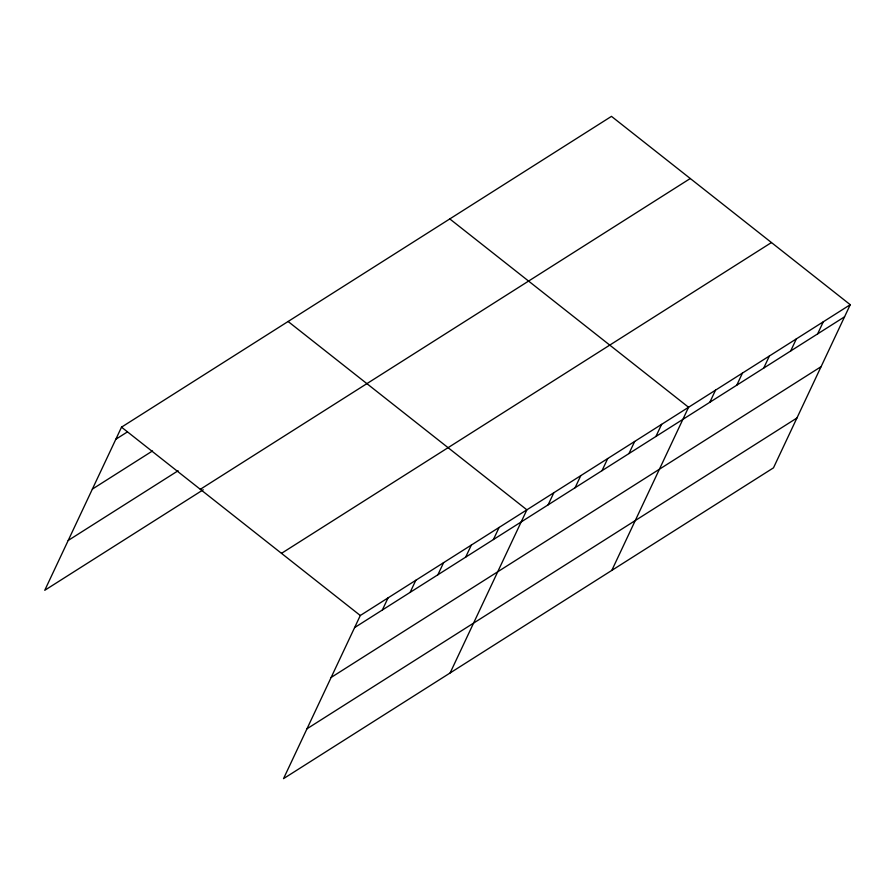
<?xml version="1.0" encoding="UTF-8"?>
<svg xmlns="http://www.w3.org/2000/svg" width="895" height="895" viewBox="0 0 895 895"><rect width="100%" height="100%" fill="white"/><g stroke="black" fill="none" stroke-linecap="round" stroke-linejoin="round"><path stroke-width="1.34" d="M850.25 304.703L360.293 615.503L283.525 778.639L773.481 467.839L850.25 304.703L611.475 116.361L121.519 427.161L44.75 590.297L203.232 489.766M382.355 609.998L388.061 597.882M410.123 592.389L415.817 580.273M437.89 574.78L443.584 562.664M465.646 557.171L471.352 545.055M493.413 539.551L499.119 527.446M450.107 672.973L526.875 509.826L288.1 321.484M548.12 504.847L553.826 492.731M575.071 487.753L580.777 475.637M602.022 470.658L607.716 458.542M628.972 453.564L634.667 441.459M655.912 436.469L661.618 424.364M611.8 570.406L688.568 407.27L449.793 218.928M709.813 402.291L715.508 390.175M736.764 385.197L742.458 373.081M763.703 368.102L769.409 355.986M790.654 351.008L796.36 338.892M817.605 333.913L823.299 321.797M115.813 439.266L127.381 431.927M92.364 489.106L152.519 450.946M68.199 540.457L178.105 470.748M200.312 489.308L690.269 178.519M281.5 553.345L771.456 242.545M354.588 627.608L844.544 316.819M331.139 677.448L821.095 366.659M306.974 728.798L796.93 418.01M121.519 427.161L360.293 615.503"/></g></svg>
